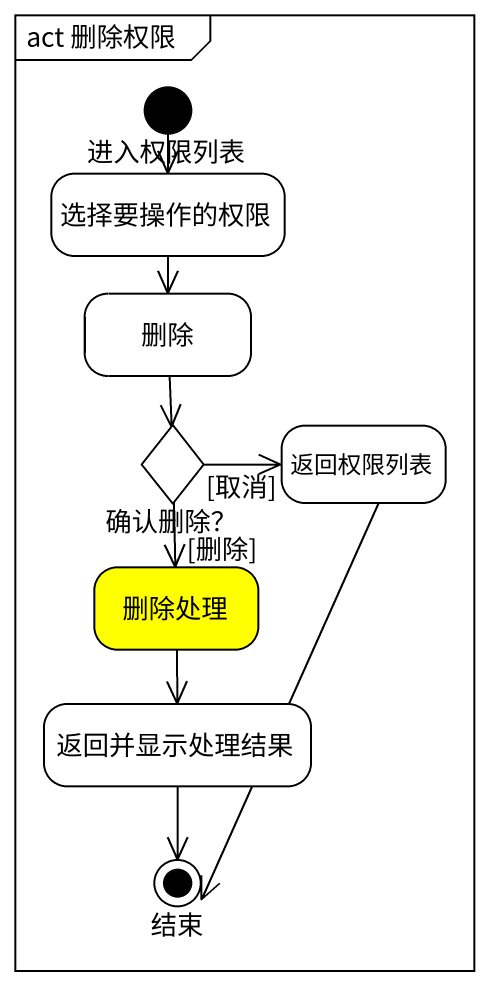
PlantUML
@startuml
mainframe act 删除权限
hide empty description
state 进入权限列表 <<start>>
state 选择要操作的权限
state 删除
state "确认删除？" as 确认删除 <<choice>>
state 返回权限列表
state 删除处理 #FFFF00
state 返回并显示处理结果
state 结束 <<end>>
进入权限列表 --> 选择要操作的权限
选择要操作的权限 --> 删除
删除 --> 确认删除
确认删除 -right-> 返回权限列表 : [取消]
确认删除 --> 删除处理 : [删除]
返回权限列表 --> 结束
删除处理 --> 返回并显示处理结果
返回并显示处理结果 --> 结束
@enduml
